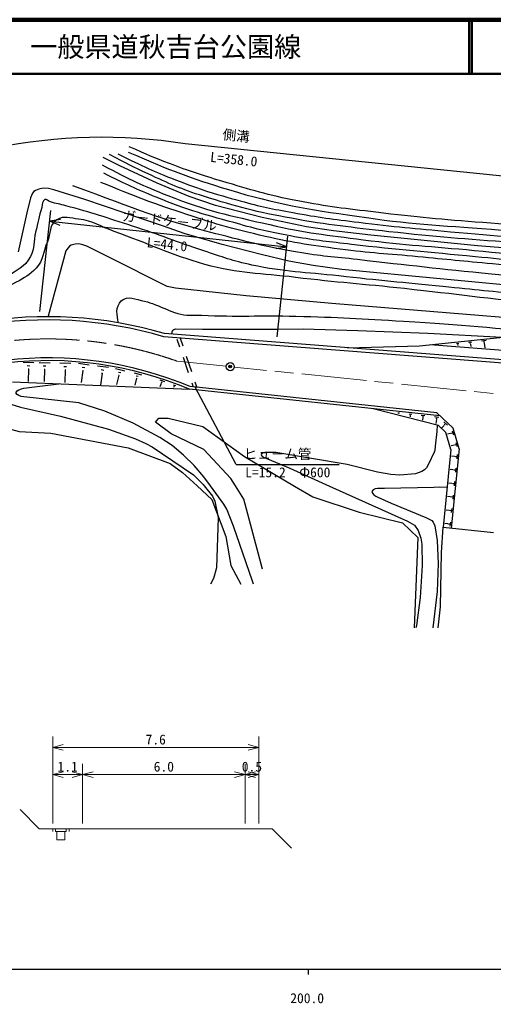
# Model space of a CAD drawing. Units: millimetres, scale not verified, with parts at other scales. Extents: x 40000 to 680000, y 20000 to 380000.
# Drawn here: x 214788 to 302204, y 198715 to 380000 of the extents above; entities that cross this region are included whole.
import ezdxf
from ezdxf.enums import TextEntityAlignment as Align

# ---------------------------------------------------------------- set-up
doc = ezdxf.new("R2010")
doc.units = ezdxf.units.MM
doc.header["$LTSCALE"] = 1000
doc.header["$PDMODE"] = 32
doc.header["$PDSIZE"] = 500
doc.linetypes.add('CHAIN', pattern=[18.5, 12, -1.5, 3.5, -1.5])
for name, color, linetype, lineweight in [('M-BGD', 7, 'Continuous', 25), ('M-BMK', 2, 'CHAIN', 13), ('M-BMK-SRVR', 3, 'Continuous', 25), ('M-STR-HTXT', 7, 'Continuous', 13), ('M-TTL', 2, 'Continuous', 140), ('M-TTL-BAND', 7, 'Continuous', 25), ('M-TTL-LINE', 7, 'Continuous', 50)]:
    doc.layers.add(name, color=color, linetype=linetype, lineweight=lineweight)
doc.layers.add('M-TTL-TXT', color=7, linetype='Continuous')
doc.styles.add('@ＭＳ ゴシック', font='')
doc.styles.add('ＭＳ ゴシック', font='')
doc.styles.get('@ＭＳ ゴシック').set_extended_font_data('@MS Gothic')
doc.styles.get('ＭＳ ゴシック').set_extended_font_data('MS Gothic')

msp = doc.modelspace()

# ---------------------------------------------------------------- linework, layer by layer
at = {"layer": 'M-BGD'}
for p, q in [((362820, 345123), (245310, 357117)), ((218542, 326241), (220545, 344836)), ((222307, 343155), (220331, 342848)), ((220331, 342848), (264078, 338133)), ((220331, 342848), (222196, 342126)), ((262288, 321527), (264292, 340122)), ((262102, 337825), (264078, 338133)), ((264078, 338133), (262213, 338855)), ((355353, 312713), (241397, 321541)), ((355400, 313312), (241507, 322134)), ((243825, 321116), (244307, 319696)), ((244393, 321309), (244875, 319889)), ((288576, 319874), (307040, 321820)), ((300030, 320830), (300902, 320922)), ((275270, 319519), (288576, 319874)), ((353535, 315201), (290540, 320081)), ((295405, 320342), (295851, 320389)), ((295586, 320226), (295698, 320238)), ((295642, 320097), (295670, 320100)), ((295656, 320098), (295674, 319931)), ((297611, 320575), (298260, 320643)), ((297875, 320406), (298037, 320423)), ((297957, 320218), (297997, 320222)), ((297977, 320220), (298026, 319749)), ((300385, 320603), (300603, 320626)), ((300494, 320350), (300549, 320356)), ((300521, 320353), (300606, 319550)), ((244951, 317802), (245915, 314961)), ((245519, 317995), (246484, 315154)), ((215429, 316851), (217414, 316817)), ((216163, 316243), (216659, 316234)), ((216339, 315645), (216463, 315642)), ((216401, 315643), (216360, 313341)), ((218406, 316799), (220390, 316764)), ((219139, 316191), (219635, 316182)), ((219315, 315592), (219439, 315590)), ((219377, 315591), (219337, 313289)), ((222175, 316733), (224206, 316698)), ((222926, 316111), (223434, 316102)), ((223106, 315498), (223233, 315496)), ((223169, 315497), (223128, 313129)), ((225626, 316682), (227636, 316410)), ((226298, 315977), (226801, 315909)), ((229144, 316205), (231154, 315933)), ((229816, 315500), (230319, 315432)), ((232504, 315727), (234201, 315308)), ((226468, 315340), (226166, 313114)), ((226405, 315348), (226531, 315331)), ((229986, 314863), (229684, 312637)), ((229923, 314872), (230049, 314854)), ((233101, 314499), (232676, 312781)), ((233014, 315061), (233439, 314956)), ((233048, 314512), (233154, 314486)), ((235898, 314888), (237259, 314552)), ((236377, 313903), (236060, 312620)), ((236307, 314354), (236648, 314269)), ((236334, 313913), (236419, 313892)), ((213470, 313263), (246155, 311877)), ((240663, 313614), (241521, 313301)), ((240905, 312942), (240688, 312347)), ((240878, 312952), (240931, 312933)), ((240891, 313239), (241106, 313161)), ((243097, 312726), (243569, 312554)), ((243230, 312357), (243188, 312241)), ((243215, 312362), (243245, 312352)), ((243223, 312520), (243340, 312477)), ((292353, 306998), (246155, 311877)), ((291746, 307565), (246281, 312367)), ((246559, 313068), (246816, 312310)), ((247127, 313260), (247473, 312241)), ((254768, 297998), (247173, 312272)), ((292087, 305194), (280006, 308302)), ((284554, 307570), (284892, 307535)), ((284670, 307456), (284754, 307447)), ((284691, 307351), (284712, 307349)), ((284701, 307350), (284701, 307350)), ((286644, 307350), (287136, 307298)), ((286813, 307183), (286936, 307170)), ((286859, 307029), (286835, 306801)), ((286844, 307030), (286875, 307027)), ((288895, 307112), (289553, 307043)), ((289121, 306889), (289285, 306871)), ((289182, 306682), (289132, 306210)), ((289162, 306685), (289203, 306680)), ((291317, 306856), (292154, 306768)), ((291605, 306572), (291814, 306550)), ((294777, 304736), (291746, 307565)), ((291683, 306310), (291605, 305574)), ((291657, 306313), (291709, 306307)), ((293452, 303920), (292087, 305194)), ((293053, 305163), (292678, 304762)), ((293031, 305183), (293074, 305144)), ((293093, 305889), (293773, 305254)), ((293158, 305447), (293328, 305288)), ((295900, 300893), (294777, 304736)), ((294378, 300754), (293452, 303920)), ((294286, 303746), (293758, 303592)), ((294280, 303769), (294293, 303724)), ((294476, 303899), (294529, 303719)), ((294613, 304232), (294823, 303512)), ((294966, 301593), (294438, 301439)), ((294960, 301616), (294973, 301571)), ((295156, 301746), (295209, 301566)), ((295293, 302079), (295503, 301359)), ((294378, 300754), (292917, 286448)), ((295900, 300893), (294410, 286296)), ((295055, 299510), (294508, 299566)), ((295058, 299534), (295053, 299487)), ((295289, 299581), (295270, 299394)), ((295541, 299838), (295465, 299092)), ((254768, 297998), (273768, 297998)), ((295287, 297351), (295211, 296604)), ((294801, 297023), (294254, 297079)), ((294804, 297047), (294799, 297000)), ((295035, 297094), (295016, 296907)), ((294548, 294536), (294000, 294592)), ((294550, 294559), (294545, 294513)), ((294781, 294607), (294762, 294420)), ((295033, 294864), (294957, 294117)), ((294294, 292049), (293746, 292105)), ((294296, 292072), (294291, 292026)), ((294527, 292119), (294508, 291933)), ((294779, 292376), (294703, 291630)), ((294040, 289562), (293493, 289618)), ((294042, 289585), (294037, 289539)), ((294273, 289632), (294254, 289446)), ((294526, 289889), (294449, 289143)), ((292611, 281822), (292917, 286448)), ((292917, 286448), (302204, 285500)), ((293786, 287075), (293239, 287131)), ((293788, 287098), (293784, 287052)), ((294019, 287145), (294000, 286959)), ((294272, 287402), (294196, 286656))]:
    msp.add_line(p, q, dxfattribs=at)
for points in [[(349430, 334830), (348422, 334878), (326594, 336404), (322504, 336450), (299297, 338329), (279601, 340271), (272682, 341103), (267703, 341851), (259516, 343534), (250940, 345779), (246052, 347437), (240156, 349856), (233262, 353068), (230229, 354610)], [(332589, 328054), (323672, 328939), (312784, 330306), (310535, 330520), (274270, 333980), (268981, 334709), (264493, 335516), (259365, 336705), (252188, 338556), (245131, 340588), (241323, 341964), (226791, 346838), (221084, 348668), (220125, 348869), (219155, 348971), (218325, 348792), (217694, 348533), (217434, 348344), (217153, 348044), (216953, 347615), (216762, 347185), (216127, 344376), (214505, 337189)], [(338104, 322403), (331142, 322886), (272380, 327683), (256592, 329109), (243545, 330531), (242025, 330813), (231364, 336181), (227167, 338238), (226448, 338489), (225718, 338680), (225048, 338631), (224538, 338502), (224288, 338422), (223987, 338253), (223737, 337963), (223476, 337674), (223326, 337414), (220036, 325339), (220034, 325264)], [(242893, 322027), (242961, 322482), (243082, 322751), (243242, 322901), (243632, 323001), (248502, 322982), (262362, 322990), (267092, 323002), (277212, 322735), (290091, 322204), (303832, 321482)], [(207638, 312127), (207514, 311910), (207423, 311690), (207393, 311480), (207393, 311290), (207582, 310930), (207912, 310739), (214928, 308558), (222336, 306906), (231182, 304501), (236149, 302763), (238067, 301900), (239236, 301248), (246848, 296145), (248675, 294312), (248864, 294072)], [(249994, 294070), (248787, 295722), (246981, 297845), (245024, 299768), (242907, 301502), (240629, 303025), (235743, 305654), (230527, 307862), (225710, 309400), (218411, 310162), (215551, 310477), (215092, 310558), (214652, 310708), (214322, 310929), (214113, 311239), (214323, 311579), (214664, 311808), (215114, 311968), (215584, 312067), (218525, 312462), (222006, 312901)], [(198617, 308175), (206577, 307762), (209385, 306627), (211472, 304974), (214681, 304098), (220520, 303799), (234806, 301075), (242591, 298202), (244868, 296538), (247544, 294074)], [(254644, 294062), (253787, 295434), (248795, 300782), (242720, 303652), (239854, 305837), (240455, 306556), (242165, 306543), (248583, 305052), (256263, 299490), (265514, 294044)], [(291827, 305261), (291833, 305181), (291781, 304121), (291447, 301392), (291375, 300612), (291285, 300262), (290241, 298094), (289840, 297424), (289469, 297055), (289019, 296746), (287808, 296328), (284968, 296052), (283268, 296175), (280829, 296609), (275241, 298018), (262075, 300240), (260285, 300253), (260005, 300233), (259714, 300174), (259494, 300064), (259344, 299885), (259394, 299704), (259523, 299544), (259723, 299414), (259923, 299304), (261262, 298741), (264670, 297316), (271984, 294034)], [(247544, 294074), (250250, 291580), (252859, 284735), (253780, 279414), (255629, 275958)], [(248864, 294072), (250381, 292179), (250830, 291289), (251425, 288228), (251109, 278978), (250546, 276999), (250032, 275958)], [(257937, 275958), (257775, 276507), (254262, 286643), (252997, 289785), (252449, 290706), (249994, 294070)], [(259619, 278714), (256170, 291610), (254644, 294062)], [(265514, 294044), (268911, 292049), (277416, 289235), (285413, 287282), (288269, 284567), (287580, 267907)], [(271984, 294034), (286334, 287590), (287623, 286838), (288321, 285847), (288849, 284456), (289017, 283366), (289050, 279396), (288691, 273496), (288032, 268347), (287929, 267907)], [(293665, 293772), (292294, 293850), (291214, 293752), (282094, 293577), (281294, 293608), (280834, 293589), (280394, 293520), (280033, 293350), (279793, 293071), (279892, 292731), (280132, 292440), (280491, 292190), (280881, 291989), (283359, 290915), (289725, 288224), (290824, 287683), (291113, 287392), (291392, 286692), (291808, 284021), (292011, 279771), (291812, 274611), (291042, 267907)], [(292008, 267907), (292458, 271780), (292611, 281822)]]:
    msp.add_lwpolyline(points, dxfattribs=at)
for centre, radius, start, end in [((229985, 260819), 97510, 80.95773, 122.40321), ((220012, 249884), 75380, 73.43211, 125.83983), ((220012, 249884), 74780, 73.38333, 125.83983), ((220012, 249884), 67780, 67.19755, 125.97355), ((220012, 249884), 67280, 67.13488, 125.99363)]:
    msp.add_arc(centre, radius, start, end, dxfattribs=at)
for points, knots in [([(234821, 355608), (243260, 351972), (245938, 350924), (253323, 348687), (262370, 345947), (267664, 345132), (277017, 343762), (286655, 342350), (292128, 342101), (301842, 341366), (312459, 340562), (318430, 340473), (329063, 339901), (338573, 339390), (341541, 339231), (353411, 338593)], [0, 0, 0, 0, 1, 1, 1, 2, 2, 2, 3, 3, 3, 4, 4, 4, 5, 5, 5, 5]), ([(353344, 339785), (349472, 339980), (348501, 340030), (345398, 340190), (340875, 340424), (338341, 340565), (333819, 340806), (328863, 341070), (326087, 341220), (321131, 341484), (312988, 341918), (308414, 341975), (300283, 342592), (292559, 343178), (288234, 343576), (280543, 344502), (274884, 345182), (271700, 345528), (266100, 346596), (260558, 347652), (257531, 348634), (252119, 350229), (248285, 351360), (246151, 352061), (242419, 353494), (239499, 354615), (238519, 355026), (235028, 356573)], [0, 0, 0, 0, 1, 1, 1, 2, 2, 2, 3, 3, 3, 4, 4, 4, 5, 5, 5, 6, 6, 6, 7, 7, 7, 8, 8, 8, 9, 9, 9, 9]), ([(353483, 336121), (348259, 336261), (346902, 336292), (342688, 336495), (339005, 336672), (336945, 336837), (333264, 337049), (328574, 337319), (325943, 337426), (321254, 337727), (315199, 338115), (311812, 338399), (305764, 338897), (296846, 339630), (291835, 339908), (282945, 340929), (275889, 341740), (271917, 342120), (264930, 343393), (258501, 344564), (254933, 345490), (248701, 347458), (244594, 348755), (242383, 349771), (238477, 351584), (235657, 352894), (234699, 353371), (231363, 355157)], [0, 0, 0, 0, 1, 1, 1, 2, 2, 2, 3, 3, 3, 4, 4, 4, 5, 5, 5, 6, 6, 6, 7, 7, 7, 8, 8, 8, 9, 9, 9, 9]), ([(232903, 355280), (237842, 352841), (239305, 352136), (243558, 350476), (248129, 348691), (250778, 347908), (255507, 346596), (259247, 345558), (261389, 345139), (265207, 344440), (269942, 343572), (272623, 343231), (277402, 342654), (283992, 341858), (287696, 341515), (294309, 340929), (303045, 340156), (307944, 339770), (316697, 339205), (324954, 338671), (329592, 338581), (337853, 338096), (343925, 337740), (345844, 337621), (353395, 337125)], [0, 0, 0, 0, 1, 1, 1, 2, 2, 2, 3, 3, 3, 4, 4, 4, 5, 5, 5, 6, 6, 6, 7, 7, 7, 8, 8, 8, 8]), ([(230008, 353247), (235502, 350334), (237284, 349521), (242142, 347581), (249228, 344752), (253494, 343948), (260927, 342223), (267584, 340677), (271424, 340320), (278203, 339451), (286173, 338429), (290682, 338243), (298681, 337480), (307594, 336630), (312570, 335959), (321501, 335325), (329322, 334769), (333716, 334655), (341548, 334278), (346179, 334054), (347635, 333985), (353405, 333729)], [0, 0, 0, 0, 1, 1, 1, 2, 2, 2, 3, 3, 3, 4, 4, 4, 5, 5, 5, 6, 6, 6, 7, 7, 7, 7]), ([(353441, 332332), (348514, 332620), (347282, 332692), (343334, 332923), (336310, 333332), (332368, 333464), (325350, 333970), (321426, 334252), (319230, 334429), (315311, 334770), (308896, 335329), (305306, 335689), (298897, 336310), (289957, 337176), (284935, 337529), (276016, 338589), (271906, 339077), (269591, 339284), (265515, 340005), (261533, 340711), (259309, 341193), (255414, 342284), (249316, 343993), (245845, 344868), (239986, 347273), (236142, 348851), (234781, 349454), (230316, 351708)], [0, 0, 0, 0, 1, 1, 1, 2, 2, 2, 3, 3, 3, 4, 4, 4, 5, 5, 5, 6, 6, 6, 7, 7, 7, 8, 8, 8, 9, 9, 9, 9]), ([(353502, 330873), (349738, 331007), (348757, 331059), (345718, 331216), (339999, 331512), (336799, 331758), (331093, 332248), (326162, 332670), (323407, 332982), (318480, 333446), (312060, 334050), (308461, 334365), (302041, 334976), (296672, 335487), (293666, 335787), (288298, 336307), (282669, 336853), (279493, 336953), (273888, 337705), (268055, 338488), (264778, 338964), (259047, 340301), (252877, 341739), (249474, 342799), (243473, 344827), (238048, 346659), (236219, 347384), (229762, 350018)], [0, 0, 0, 0, 1, 1, 1, 2, 2, 2, 3, 3, 3, 4, 4, 4, 5, 5, 5, 6, 6, 6, 7, 7, 7, 8, 8, 8, 9, 9, 9, 9]), ([(353479, 329568), (346835, 329347), (344906, 329339), (339417, 329547), (332291, 329817), (328347, 330663), (321247, 331330), (313675, 332042), (309422, 332326), (301856, 333093), (292192, 334074), (286782, 334663), (277134, 335786), (272807, 336290), (270354, 336379), (266064, 337133), (260126, 338176), (256848, 339037), (251011, 340547), (240486, 343270), (236952, 344817), (224624, 349400)], [0, 0, 0, 0, 1, 1, 1, 2, 2, 2, 3, 3, 3, 4, 4, 4, 5, 5, 5, 6, 6, 6, 7, 7, 7, 7]), ([(353434, 326370), (350040, 326023), (349045, 325974), (346224, 325874), (341539, 325708), (338903, 325919), (334230, 326290), (330837, 326559), (328944, 326802), (325561, 327180), (318702, 327947), (314873, 328488), (308015, 329258), (302119, 329921), (298806, 330200), (292904, 330802), (285401, 331568), (281190, 331915), (273695, 332762), (267412, 333471), (263817, 333456), (257634, 334781), (254111, 335535), (252213, 336277), (248787, 337393), (243616, 339078), (240812, 340297), (235635, 341965), (230848, 343507), (228170, 344394), (223314, 345706), (222207, 346005), (221557, 346067), (220464, 346418), (220047, 346553), (219787, 347015), (219431, 346860), (218938, 346646), (219042, 345990), (218861, 345409), (218314, 343653), (218152, 342628), (217733, 340837), (217323, 339083), (217644, 337907), (216783, 336324), (215717, 334365), (214307, 333829), (212419, 332643), (209420, 330759), (207368, 330402), (204106, 329021), (201147, 327768), (199489, 327068), (196506, 325874), (193441, 324648), (191515, 324406), (188639, 322786), (187875, 322356), (187134, 322253), (186857, 321421), (186580, 320588), (187028, 319918), (187469, 319258)], [0, 0, 0, 0, 1, 1, 1, 2, 2, 2, 3, 3, 3, 4, 4, 4, 5, 5, 5, 6, 6, 6, 7, 7, 7, 8, 8, 8, 9, 9, 9, 10, 10, 10, 11, 11, 11, 12, 12, 12, 13, 13, 13, 14, 14, 14, 15, 15, 15, 16, 16, 16, 17, 17, 17, 18, 18, 18, 19, 19, 19, 20, 20, 20, 21, 21, 21, 21]), ([(353560, 324600), (348862, 324392), (347490, 324458), (343600, 324491), (330717, 324599), (323571, 326198), (310760, 327560), (301011, 328596), (295574, 329380), (285827, 330433), (277970, 331282), (273545, 331541), (265701, 332499), (259156, 333298), (255342, 333126), (248992, 334902), (242295, 336775), (238808, 338643), (232252, 340959), (229688, 341865), (228375, 342916), (225675, 343240), (224115, 343428), (222998, 343937), (221654, 343122), (220172, 342224), (220592, 340635), (219909, 339042), (219099, 337155), (219238, 335708), (217831, 334213), (216618, 332926), (215693, 332437), (214139, 331593), (209928, 329308), (207211, 328765), (202927, 326622), (200498, 325407), (199144, 324702), (196835, 323273), (196567, 323107), (196384, 323053), (196162, 322829), (196021, 322687), (195895, 322622), (195841, 322429), (195789, 322245), (195816, 322129), (195840, 321939), (195860, 321786), (195875, 321726), (195927, 321553)], [0, 0, 0, 0, 1, 1, 1, 2, 2, 2, 3, 3, 3, 4, 4, 4, 5, 5, 5, 6, 6, 6, 7, 7, 7, 8, 8, 8, 9, 9, 9, 10, 10, 10, 11, 11, 11, 12, 12, 12, 13, 13, 13, 14, 14, 14, 15, 15, 15, 16, 16, 16, 17, 17, 17, 17]), ([(233011, 324135), (232739, 325435), (232416, 327105), (233544, 328154), (234730, 329258), (236175, 328456), (237810, 328133), (238627, 327972), (239050, 327744), (239832, 327459), (241457, 326866), (242303, 326350), (243961, 325858), (245607, 325370), (246628, 325593), (248343, 325521), (255150, 325236), (258973, 325497), (265785, 325352), (273542, 325188), (277882, 324886), (285628, 324425), (297184, 323738), (300942, 323320), (315163, 321973)], [0, 0, 0, 0, 1, 1, 1, 2, 2, 2, 3, 3, 3, 4, 4, 4, 5, 5, 5, 6, 6, 6, 7, 7, 7, 8, 8, 8, 8])]:
    msp.add_open_spline(points, degree=3, knots=knots, dxfattribs=at)
at = {"layer": 'M-BMK'}
for p, q in [((252907, 316134), (243855, 317058)), ((352390, 305979), (254399, 315982))]:
    msp.add_line(p, q, dxfattribs=at)
msp.add_arc((220012, 249884), 71280, 70.45842, 125.83983, dxfattribs=at)
at = {"layer": 'M-BMK-SRVR'}
msp.add_circle((253653, 316058), 750, dxfattribs=at)
msp.add_point((253653, 316058), dxfattribs=at)
at = {"layer": 'M-STR-HTXT'}
for p, q in [((220897, 231871), (220897, 247871)), ((258897, 231871), (258897, 247871)), ((220897, 245871), (222828, 246389)), ((258897, 245871), (220897, 245871)), ((222828, 245354), (220897, 245871)), ((256965, 246389), (258897, 245871)), ((258897, 245871), (256965, 245354)), ((220897, 240871), (222828, 241389)), ((224465, 241389), (226397, 240871)), ((226397, 231871), (226397, 242871)), ((226397, 240871), (228328, 241389)), ((254465, 241389), (256397, 240871)), ((256397, 231871), (256397, 242871)), ((256397, 240871), (258328, 241389)), ((256965, 241389), (258897, 240871)), ((226397, 240871), (220897, 240871)), ((222828, 240354), (220897, 240871)), ((226397, 240871), (224465, 240354)), ((256397, 240871), (226397, 240871)), ((228328, 240354), (226397, 240871)), ((256397, 240871), (254465, 240354)), ((258897, 240871), (256397, 240871)), ((258328, 240354), (256397, 240871)), ((258897, 240871), (256965, 240354)), ((218397, 230871), (214861, 234407)), ((220897, 230871), (218397, 230871)), ((226397, 230871), (220897, 230871)), ((220897, 230871), (220897, 230371)), ((221397, 230871), (221397, 230371)), ((223397, 230371), (221397, 230371)), ((221647, 230371), (221647, 228871)), ((223147, 230371), (223147, 228871)), ((223397, 230871), (223397, 230371)), ((223897, 230871), (223897, 230371)), ((256397, 230871), (226397, 230871)), ((258897, 230871), (256397, 230871)), ((261397, 230871), (258897, 230871)), ((261397, 230871), (264932, 227336)), ((223147, 228871), (221647, 228871))]:
    msp.add_line(p, q, dxfattribs=at)
at = {"layer": 'M-TTL'}
msp.add_line((680000, 380000), (40000, 380000), dxfattribs=at)
at = {"layer": 'M-TTL-BAND'}
for p, q in [((40000, 205000), (579000, 205000)), ((268000, 205000), (268000, 204000))]:
    msp.add_line(p, q, dxfattribs=at)
at = {"layer": 'M-TTL-LINE'}
for p, q in [((297750, 380000), (297750, 370000)), ((298250, 380000), (298250, 370000)), ((40000, 370000), (680000, 370000))]:
    msp.add_line(p, q, dxfattribs=at)

# ---------------------------------------------------------------- texts
at = {"layer": 'M-BGD', "style": 'ＭＳ ゴシック'}
for s, rotation, p in [('側溝', 354.172, (254609, 357173)), ('ガ－ドケ－ブル', 353.849, (242311, 341485))]:
    msp.add_text(s, height=1833, rotation=rotation, dxfattribs=at).set_placement(p, align=Align.BOTTOM_CENTER)
at = {"layer": 'M-BGD', "style": '@ＭＳ ゴシック'}
for s, rotation, p in [('L=358.0', 354.172, (254406, 355184)), ('L=44.0', 353.849, (242097, 339496))]:
    msp.add_text(s, height=1833, rotation=rotation, dxfattribs=at).set_placement(p, align=Align.TOP_CENTER)
at = {"layer": 'M-BGD', "style": 'ＭＳ ゴシック'}
msp.add_text('ヒュ－ム管', height=1833, dxfattribs=at).set_placement((256143, 298498), align=Align.BOTTOM_LEFT)
msp.add_text('L=15.2\u3000Φ600', height=1833, dxfattribs=at).set_placement((264268, 297498), align=Align.TOP_CENTER)
at = {"layer": 'M-STR-HTXT', "style": 'ＭＳ ゴシック'}
for s, p in [('7.6', (239897, 245871)), ('1.1', (223647, 240871)), ('6.0', (241397, 240871)), ('0.5', (257647, 240871))]:
    msp.add_text(s, height=1833, dxfattribs=at).set_placement(p, align=Align.BOTTOM_CENTER)
at = {"layer": 'M-TTL-BAND', "style": 'ＭＳ ゴシック'}
msp.add_text('200.0', height=1833, dxfattribs=at).set_placement((267844, 198195), align=Align.BOTTOM_CENTER)
at = {"layer": 'M-TTL-TXT', "style": 'ＭＳ ゴシック'}
msp.add_text('一般県道秋吉台公園線', height=3666, dxfattribs=at).set_placement((216734, 375000), align=Align.MIDDLE_LEFT)

doc.saveas('drawing.dxf')
